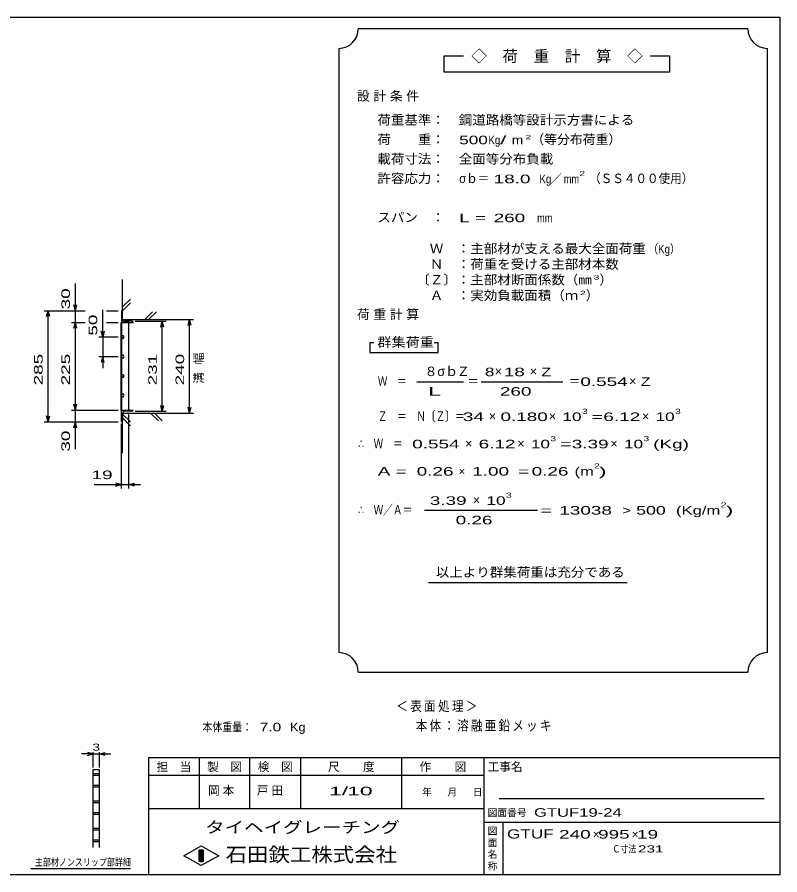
# Model space of a CAD drawing. Units: millimetres on the paper. Extents: x 0 to 355, y 0 to 234.
# Drawn here: x 159.3 to 355.1, y 13.8 to 233.8 of the extents above; entities that cross this region are included whole.
import ezdxf
from ezdxf.enums import TextEntityAlignment as Align

# ---------------------------------------------------------------- set-up
doc = ezdxf.new("R2010")
doc.units = ezdxf.units.MM
for name, color, linetype, lineweight in [('0_2', 150, 'Continuous', 25), ('16', 3, 'Continuous', 25), ('22', 4, 'Continuous', 25), ('24', 2, 'Continuous', 25), ('32', 4, 'Continuous', 25)]:
    doc.layers.add(name, color=color, linetype=linetype, lineweight=lineweight)
doc.styles.add('ベクトル', font='')
doc.styles.get('ベクトル').set_extended_font_data('ベクトル')

msp = doc.modelspace()

# ---------------------------------------------------------------- linework, layer by layer
at = {"layer": '0_2'}
for p, q in [((9.1, 233.85), (355.1, 233.85)), ((355.1, 233.85), (355.1, 13.85)), ((355.1, 43.85), (193.1, 43.85)), ((193.1, 43.85), (193.1, 13.85)), ((206.1, 43.85), (206.1, 30.85)), ((219.1, 30.85), (219.1, 43.85)), ((232.1, 43.85), (232.1, 30.85)), ((258.1, 30.85), (258.1, 43.85)), ((279.1, 43.85), (279.1, 13.85)), ((279.1, 39.35), (193.1, 39.35)), ((351.1, 33.35), (283.1, 33.35)), ((193.1, 30.85), (279.1, 30.85)), ((279.1, 27.35), (355.1, 27.35)), ((284.1, 13.85), (284.1, 27.35)), ((202.1, 18.75), (206.6, 21.25)), ((206.1, 20.25), (207.1, 20.25)), ((206.1, 17.25), (206.1, 20.25)), ((206.1, 20.25), (206.3, 20.25)), ((206.3, 20.25), (206.3, 17.25)), ((206.5, 17.25), (206.5, 20.25)), ((206.5, 20.25), (206.7, 20.25)), ((206.6, 21.25), (211.1, 18.75)), ((206.7, 20.25), (206.7, 17.25)), ((206.9, 17.25), (206.9, 20.25)), ((206.9, 20.25), (207.1, 20.25)), ((207.1, 20.25), (207.1, 17.25)), ((207.1, 20.25), (207.1, 17.25)), ((206.6, 16.25), (202.1, 18.75)), ((211.1, 18.75), (206.6, 16.25)), ((207.1, 17.25), (206.1, 17.25)), ((206.3, 17.25), (206.5, 17.25)), ((206.7, 17.25), (206.9, 17.25)), ((355.1, 13.85), (9.1, 13.85))]:
    msp.add_line(p, q, dxfattribs=at)
at = {"layer": '16'}
for p, q in [((186.1, 158.55), (186.1, 155.55)), ((186.4, 156.35), (186.4, 158.25)), ((186.03, 133.05), (186.03, 155.55)), ((186.03, 155.55), (186.1, 155.55)), ((186.1, 155.55), (189.1, 155.55)), ((186.1, 155.55), (186.1, 133.05)), ((188, 155.55), (186.1, 155.55)), ((188.8, 155.85), (186.9, 155.85)), ((188, 133.05), (188, 155.55)), ((186.285, 152.124), (186.1, 151.798)), ((186.66, 152.126), (186.285, 152.124)), ((186.85, 151.8), (186.66, 152.126)), ((186.665, 151.476), (186.85, 151.802)), ((186.1, 151.798), (186.29, 151.474)), ((186.29, 151.474), (186.665, 151.476)), ((186.285, 147.124), (186.1, 146.798)), ((186.1, 146.798), (186.29, 146.474)), ((186.66, 147.126), (186.285, 147.124)), ((186.29, 146.474), (186.665, 146.476)), ((186.85, 146.8), (186.66, 147.126)), ((186.665, 146.476), (186.85, 146.802)), ((186.285, 142.124), (186.1, 141.798)), ((186.1, 141.798), (186.29, 141.474)), ((186.66, 142.126), (186.285, 142.124)), ((186.29, 141.474), (186.665, 141.476)), ((186.85, 141.8), (186.66, 142.126)), ((186.665, 141.476), (186.85, 141.802)), ((186.285, 137.124), (186.1, 136.798)), ((186.1, 136.798), (186.29, 136.474)), ((186.66, 137.126), (186.285, 137.124)), ((186.29, 136.474), (186.665, 136.476)), ((186.85, 136.8), (186.66, 137.126)), ((186.665, 136.476), (186.85, 136.802)), ((186.1, 133.05), (186.03, 133.05)), ((186.1, 133.05), (189.1, 133.05)), ((186.1, 130.05), (186.1, 133.05)), ((186.1, 133.05), (188, 133.05)), ((186.4, 132.25), (186.4, 130.35)), ((188.8, 132.75), (186.9, 132.75))]:
    msp.add_line(p, q, dxfattribs=at)
for centre, radius, start, end in [((186.1, 158.25), 0.3, 0, 90), ((186.9, 156.35), 0.5, 180, 270), ((188.8, 155.55), 0.3, 0, 90), ((186.9, 132.25), 0.5, 90, 180), ((188.8, 133.05), 0.3, 270, 0), ((186.1, 130.35), 0.3, 270, 0)]:
    msp.add_arc(centre, radius, start, end, dxfattribs=at)
at = {"layer": '22'}
for p, q in [((174.3, 158.55), (174.3, 165.55)), ((186.4, 156.3), (186.4, 166.55)), ((186.4, 159.55), (188.4, 161.55)), ((166.3, 158.55), (176.8, 158.55)), ((166.9, 157.05), (167.3, 158.55)), ((167.7, 157.05), (167.3, 158.55)), ((167.3, 130.05), (167.3, 158.55)), ((173.3, 158.55), (176.8, 158.55)), ((174.3, 158.55), (173.9, 160.05)), ((174.3, 158.55), (174.7, 160.05)), ((174.3, 155.55), (174.3, 158.55)), ((181.3, 151.8), (181.3, 158.8)), ((182.3, 158.55), (185.3, 158.55)), ((182.3, 158.55), (185.3, 158.55)), ((186.4, 158.55), (188.4, 160.55)), ((186.4, 156.3), (204.6, 156.3)), ((192.1, 156.3), (194.1, 158.3)), ((193.1, 156.3), (195.1, 158.3)), ((203.2, 154.8), (203.6, 156.3)), ((204, 154.8), (203.6, 156.3)), ((203.6, 132.3), (203.6, 156.3)), ((173.3, 155.55), (176.8, 155.55)), ((173.9, 154.05), (174.3, 155.55)), ((174.7, 154.05), (174.3, 155.55)), ((174.3, 133.05), (174.3, 155.55)), ((182.3, 155.55), (185.3, 155.55)), ((189.6, 155.85), (197.6, 155.85)), ((196.2, 154.35), (196.6, 155.85)), ((197, 154.35), (196.6, 155.85)), ((196.6, 132.75), (196.6, 155.85)), ((185.3, 151.8), (180.3, 151.8)), ((181.3, 151.8), (180.9, 153.3)), ((181.7, 153.3), (181.3, 151.8)), ((181.3, 151.8), (181.3, 146.8)), ((180.3, 146.8), (185.3, 146.8)), ((181.3, 146.8), (180.9, 145.3)), ((181.7, 145.3), (181.3, 146.8)), ((181.3, 146.8), (181.3, 143.8)), ((174.3, 133.05), (173.9, 134.55)), ((174.3, 133.05), (174.7, 134.55)), ((196.6, 132.75), (196.2, 134.25)), ((196.6, 132.75), (197, 134.25)), ((173.3, 133.05), (185.3, 133.05)), ((174.3, 130.05), (174.3, 133.05)), ((186.4, 132.3), (204.6, 132.3)), ((186.4, 122.05), (186.4, 132.3)), ((188.4, 130.05), (186.4, 132.05)), ((189.6, 132.75), (197.6, 132.75)), ((195.6, 130.3), (193.6, 132.3)), ((196.6, 130.3), (194.6, 132.3)), ((203.6, 132.3), (203.2, 133.8)), ((203.6, 132.3), (204, 133.8)), ((166.3, 130.05), (185.3, 130.05)), ((167.3, 130.05), (166.9, 131.55)), ((167.3, 130.05), (167.7, 131.55)), ((173.3, 130.05), (185.3, 130.05)), ((173.9, 128.55), (174.3, 130.05)), ((174.7, 128.55), (174.3, 130.05)), ((174.3, 123.05), (174.3, 130.05)), ((188.4, 129.05), (186.4, 131.05)), ((188, 112.95), (188, 131.95)), ((186.1, 112.95), (186.1, 129.55)), ((179.1, 113.95), (186.1, 113.95)), ((186.1, 113.95), (184.6, 114.35)), ((184.6, 113.55), (186.1, 113.95)), ((186.1, 113.95), (188, 113.95)), ((188, 113.95), (189.5, 114.35)), ((189.5, 113.55), (188, 113.95)), ((188, 113.95), (191, 113.95))]:
    msp.add_line(p, q, dxfattribs=at)
at = {"layer": '24', "color": 4}
for p, q in [((346.9, 230.85), (246.9, 230.85)), ((241.9, 225.85), (241.9, 70.85)), ((351.9, 70.85), (351.9, 225.85)), ((273.9, 223.85), (268.9, 223.85)), ((268.9, 223.85), (268.9, 219.85)), ((326.9, 223.85), (321.9, 223.85)), ((326.9, 219.85), (326.9, 223.85)), ((268.9, 219.85), (326.9, 219.85)), ((250.9, 150.35), (249.9, 150.35)), ((249.9, 150.35), (249.9, 147.85)), ((267.4, 150.35), (266.4, 150.35)), ((267.4, 147.85), (267.4, 150.35)), ((249.9, 147.85), (267.4, 147.85)), ((261.9, 140.35), (273.9, 140.35)), ((278.4, 140.35), (299.4, 140.35)), ((263.9, 107.35), (292.9, 107.35)), ((264.9, 88.85), (315.9, 88.85)), ((246.9, 65.85), (346.9, 65.85))]:
    msp.add_line(p, q, dxfattribs=at)
for centre, start, end in [((241.9, 230.85), 270, 0), ((351.9, 230.85), 180, 270), ((241.9, 65.85), 0, 90), ((351.9, 65.85), 90, 180)]:
    msp.add_arc(centre, 5, start, end, dxfattribs=at)
at = {"layer": '32'}
for p, q in [((178.9, 44.85), (175.9, 44.85)), ((178.9, 44.85), (177.4, 45.25)), ((177.4, 44.45), (178.9, 44.85)), ((178.9, 41.35), (178.9, 45.35)), ((178.9, 44.85), (180.4, 44.85)), ((180.4, 45.35), (180.4, 41.35)), ((180.4, 44.85), (181.9, 45.25)), ((181.9, 44.45), (180.4, 44.85)), ((180.4, 44.85), (183.4, 44.85)), ((178.9, 40.85), (180.4, 40.85)), ((178.9, 20.85), (178.9, 40.85)), ((178.9, 39.85), (180.4, 39.85)), ((180.4, 40.85), (180.4, 20.85)), ((180.4, 39.35), (178.9, 39.35)), ((178.9, 36.85), (180.4, 36.85)), ((180.4, 36.35), (178.9, 36.35)), ((178.9, 32.85), (180.4, 32.85)), ((180.4, 32.35), (178.9, 32.35)), ((178.9, 29.85), (180.4, 29.85)), ((180.4, 29.35), (178.9, 29.35)), ((178.9, 25.85), (180.4, 25.85)), ((180.4, 25.35), (178.9, 25.35)), ((178.9, 22.85), (180.4, 22.85)), ((180.4, 22.35), (178.9, 22.35)), ((188.4, 15.35), (162.9, 15.35))]:
    msp.add_line(p, q, dxfattribs=at)

# ---------------------------------------------------------------- texts
at = {"layer": '0_2', "style": 'ベクトル'}
for s, height, p in [('担\u3000当', 2.199, (195.1, 41.55)), ('製\u3000図', 2.199, (208.1, 41.55)), ('検\u3000図', 2.199, (221.1, 41.55)), ('尺\u3000\u3000度', 2.199, (239.1, 41.55)), ('作\u3000\u3000図', 2.199, (262.6, 41.55)), ('工事名', 2.199, (280.1, 41.55)), ('年', 1.833, (263.3, 35.1)), ('月', 1.833, (269.8, 35.1)), ('日', 1.833, (276.3, 35.1)), ('図面番号', 1.833, (280.1, 29.8)), ('図', 1.833, (280.1, 25.1)), ('面', 1.833, (280.1, 22.1)), ('名', 1.833, (280.1, 19.1)), ('称', 1.833, (280.1, 16.1))]:
    msp.add_text(s, height=height, dxfattribs=at).set_placement(p, align=Align.MIDDLE_LEFT)
at = {"layer": '0_2', "color": 222, "style": 'ベクトル'}
for s, height, width, p in [('タイヘイグレーチング', 2.933, 1.25, (207.6, 26.05)), ('石田鉄工株式会社', 3.666, 1.1, (212.85, 19.05))]:
    msp.add_text(s, height=height, dxfattribs=dict(at, width=width)).set_placement(p, align=Align.MIDDLE_LEFT)
at = {"layer": '22', "color": 2, "style": 'ベクトル', "width": 1.65}
for s, p in [(' 30 ', (171.8, 157.55)), (' 50 ', (178.8, 150.8)), (' 285 ', (164.8, 138.05)), (' 225 ', (171.8, 138.05)), (' 231 ', (194.1, 138.05)), (' 240 ', (201.1, 138.05)), (' 30 ', (171.8, 121.05))]:
    msp.add_text(s, height=2.199, rotation=90, dxfattribs=at).set_placement(p, align=Align.MIDDLE_LEFT)
at = {"layer": '22', "color": 2, "style": 'ベクトル'}
for s, height, width, p in [(' 19 ', 2.199, 1.65, (177.1, 116.45)), ('本体重量：', 2.199, 0.85, (206.9, 51.75)), ('  7.0', 2.199, 1.35, (219.4, 51.75)), ('Kg', 2.199, 1.1, (229.4, 51.75)), ('1/', 2.199, 2, (239.4, 35.35)), (' 10 ', 2.199, 2, (242.4, 35.35)), ('GTUF19-24', 2.199, 1.45, (292, 29.85)), ('GTUF', 2.346, 1.4, (285.1, 24.35)), (' 240 ', 2.199, 1.65, (297.1, 24.25)), (' 995 ', 2.199, 1.65, (307.1, 24.25)), (' 19 ', 2.199, 1.65, (317.1, 24.25)), ('Ｃ寸法：', 1.833, 0.8, (312.1, 20.5)), (' 231 ', 1.833, 1.6, (317.6, 20.5))]:
    msp.add_text(s, height=height, dxfattribs=dict(at, width=width)).set_placement(p, align=Align.MIDDLE_LEFT)
for p in [(307.1, 24.25), (317.1, 24.25)]:
    msp.add_text('×', height=2.199, dxfattribs=at).set_placement(p, align=Align.MIDDLE_LEFT)
at = {"layer": '22', "color": 2, "insert": (206.1, 139.8), "char_height": 2.199, "attachment_point": 4, "rotation": 90, "style": 'ベクトル'}
msp.add_mtext('\\T1.67;溝幅', dxfattribs=at)
at = {"layer": '22', "color": 2, "attachment_point": 4, "style": 'ベクトル'}
for s, insert, char_height in [('\\T1.2;\\W0.85;＜表面処理＞', (256.65, 57), 2.566), ('\\T1.19;\\W0.85;本体：溶融亜鉛メッキ', (261.65, 52), 2.566), ('\\T1.25;岡本\u3000', (208.35, 35.35), 2.199), ('\\T1.25;戸田\u3000', (220.85, 35.35), 2.199)]:
    msp.add_mtext(s, dxfattribs=dict(at, insert=insert, char_height=char_height))
at = {"layer": '24', "style": 'ベクトル'}
for s, height, p in [('◇\u3000荷\u3000重\u3000計\u3000算\u3000◇', 2.933, (275.9, 223.85)), ('（等分布荷重）', 2.419, (291.3, 202.5)), ('／', 2.199, (296.15, 192.35)), ('）', 2.419, (308.8, 166.5)), ('）', 2.419, (305.3, 162.5)), ('８', 2.419, (263.9, 143)), ('σｂ', 2.419, (267.2, 143)), ('Ｚ', 2.419, (272.2, 143)), ('×', 2.419, (281.9, 143)), ('×', 2.419, (290.9, 143)), ('×', 2.419, (316.4, 140.5)), ('×', 2.419, (280.4, 131.5)), ('×', 2.419, (295.8, 131.5)), ('×', 2.419, (319.7, 131.5)), ('×', 2.419, (274.3, 124.5)), ('×', 2.419, (287.7, 124.5)), ('×', 2.419, (311.6, 124.5)), ('×', 2.199, (272.65, 117.35)), ('×', 2.419, (276.3, 110))]:
    msp.add_text(s, height=height, dxfattribs=at).set_placement(p, align=Align.MIDDLE_LEFT)
for s, height, width, p in [('荷重基準：\u3000', 2.419, 1.05, (251.8, 207.5)), ('鋼道路橋等設計示方書による', 2.419, 1.05, (272.7, 207.5)), ('荷\u3000\u3000重：\u3000', 2.419, 1.05, (251.8, 202.5)), ('500', 2.199, 1.5, (272.8, 202.35)), ('Kg', 2.199, 0.85, (280.3, 202.35)), ('/', 2.199, 2, (283.3, 202.35)), ('m', 2.199, 1.2, (286.3, 202.35)), ('2', 1.1, 1.8, (289.8, 203.1)), ('載荷寸法：\u3000', 2.419, 1.05, (251.8, 197.5)), ('全面等分布負載', 2.419, 1.05, (272.7, 197.5)), ('許容応力：\u3000', 2.419, 1.05, (251.8, 192.5)), ('σｂ＝', 2.419, 0.9, (272.8, 192.5)), ('2', 1.32, 1.5, (303.65, 193.75)), ('（ＳＳ４００使用）', 2.419, 0.9, (306.15, 192.5)), (' 18.0', 2.199, 1.65, (280.3, 192.35)), ('Kg', 2.199, 0.85, (293.4, 192.35)), ('mm', 2.199, 0.8, (299.65, 192.35)), ('スパン\u3000：\u3000', 2.419, 1.05, (251.8, 182.5)), ('L =', 2.199, 1.65, (272.8, 182.35)), (' 260 ', 2.199, 1.65, (280.3, 182.35)), ('mm', 2.199, 0.8, (292.8, 182.35)), ('\u3000Ｗ\u3000：主部材が支える最大全面荷重', 2.419, 1.05, (261.8, 174.5)), ('（Kg）', 2.199, 0.85, (321.3, 174.35)), ('\u3000Ｎ\u3000：荷重を受ける主部材本数', 2.419, 1.05, (261.8, 170.5)), ('〔Ｚ〕：主部材断面係数（㎜', 2.419, 1.05, (261.8, 166.5)), ('3', 1.1, 1.8, (307.3, 167.1)), ('\u3000Ａ\u3000：実効負載面積（ｍ', 2.419, 1.05, (261.8, 162.5)), ('2', 1.1, 1.8, (303.8, 163.1)), ('群集荷重', 2.419, 1.1, (251.8, 150.5)), ('8', 2.199, 1.5, (279.4, 142.85)), (' 18 ', 2.199, 1.65, (282.9, 142.85)), ('Z', 2.199, 1.4, (293.9, 142.85)), ('Ｗ\u3000＝', 2.419, 0.75, (251.9, 140.5)), ('＝', 2.419, 0.9, (274.9, 140.5)), ('＝', 2.419, 0.9, (300.9, 140.5)), ('0.554', 2.199, 1.65, (303.9, 140.35)), ('Z', 2.199, 1.4, (319.4, 140.35)), (' 260 ', 2.199, 1.65, (281.9, 137.85)), ('Ｚ\u3000＝\u3000Ｎ〔Ｚ〕＝', 2.419, 0.75, (251.9, 131.5)), (' 34 ', 2.199, 1.65, (272.4, 131.35)), ('0.180', 2.199, 1.65, (283.4, 131.35)), ('10', 2.199, 1.5, (299.3, 131.35)), ('3', 1.32, 1.5, (304.3, 132.75)), ('6.12', 2.199, 1.65, (309.8, 131.35)), ('10', 2.199, 1.5, (323.2, 131.35)), ('3', 1.32, 1.5, (328.2, 132.75)), ('=', 2.199, 1.7, (306.8, 131.35)), ('∴\u3000Ｗ\u3000＝', 2.419, 0.75, (246.9, 124.5)), (' 0.554', 2.199, 1.65, (259.4, 124.35)), ('6.12', 2.199, 1.65, (277.8, 124.35)), ('10', 2.199, 1.5, (291.2, 124.35)), ('3', 1.32, 1.5, (296.2, 125.75)), ('3.39', 2.199, 1.65, (301.7, 124.35)), ('10', 2.199, 1.5, (315.1, 124.35)), ('3', 1.32, 1.5, (320.1, 125.75)), ('(Kg)', 2.199, 1.65, (322.6, 124.35)), ('=', 2.199, 1.7, (298.7, 124.35)), ('2', 1.32, 1.5, (307.4, 118.75)), ('A = ', 2.199, 1.65, (251.9, 117.35)), ('0.26', 2.199, 1.65, (261.9, 117.35)), ('1.00', 2.199, 1.65, (276.15, 117.35)), ('=', 2.199, 1.7, (287.9, 117.35)), ('0.26', 2.199, 1.65, (291.4, 117.35)), ('(m', 2.199, 1.45, (302.4, 117.35)), (')', 2.199, 2, (308.65, 117.35)), (' 3.39', 2.199, 1.65, (263.9, 109.85)), ('10', 2.199, 1.5, (279.8, 109.85)), ('3', 1.32, 1.5, (284.8, 111.25)), ('∴\u3000Ｗ／Ａ＝', 2.419, 0.75, (246.9, 107.5)), ('=', 2.199, 1.7, (293.65, 107.35)), (' 13038 ', 2.199, 1.65, (297.15, 107.35)), ('>', 2.199, 1.3, (314.65, 107.35)), (' 500 ', 2.199, 1.55, (316.95, 107.35)), ('(Kg/m', 2.199, 1.45, (328.45, 107.35)), ('2', 1.32, 1.5, (339.95, 108.75)), (')', 2.199, 2, (341.2, 107.35)), ('0.26', 2.199, 1.65, (271.9, 104.85)), ('以上より群集荷重は充分である', 2.419, 1.05, (266.8, 91.5))]:
    msp.add_text(s, height=height, dxfattribs=dict(at, width=width)).set_placement(p, align=Align.MIDDLE_LEFT)
at = {"layer": '24', "attachment_point": 4, "style": 'ベクトル'}
for s, insert, char_height in [('\\T1.28;設計条件', (246.55, 213.5), 2.419), ('\\T1.28;荷重計算', (246.55, 157.5), 2.419), ('\\T1.5;\\W2;\\~L\\~', (262.4, 137.85), 2.199)]:
    msp.add_mtext(s, dxfattribs=dict(at, insert=insert, char_height=char_height))
at = {"layer": '32', "color": 2, "style": 'ベクトル'}
for s, width, p in [('3', 1.45, (178.65, 46.6)), ('主部材ノンスリップ部詳細', 0.8, (163.9, 17.1))]:
    msp.add_text(s, height=1.833, dxfattribs=dict(at, width=width)).set_placement(p, align=Align.MIDDLE_LEFT)

doc.saveas('drawing.dxf')
